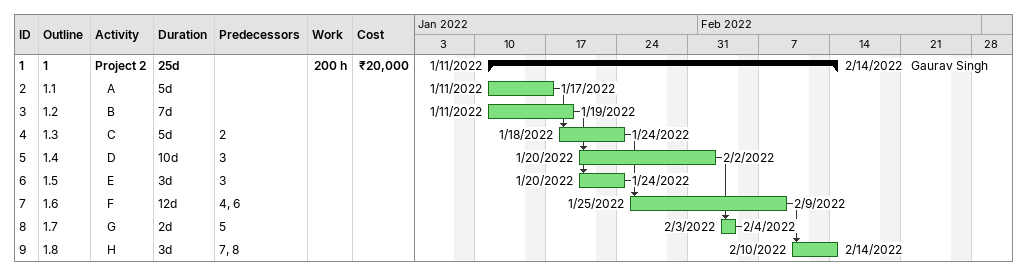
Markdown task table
| ID | WBS | Task | Duration | Start | Finish | Predecessors | Resources | Work (h) | Cost (₹) |
|---|---|---|---|---|---|---|---|---|---|
| 1 | 1 | **Project 2** | 25d | 2022-01-11 | 2022-02-14 |  | Gaurav Singh | 200 | 20000 |
| 2 | 1.1 | A | 5d | 2022-01-11 | 2022-01-17 |  |  |  |  |
| 3 | 1.2 | B | 7d | 2022-01-11 | 2022-01-19 |  |  |  |  |
| 4 | 1.3 | C | 5d | 2022-01-18 | 2022-01-24 | 2 |  |  |  |
| 5 | 1.4 | D | 10d | 2022-01-20 | 2022-02-02 | 3 |  |  |  |
| 6 | 1.5 | E | 3d | 2022-01-20 | 2022-01-24 | 3 |  |  |  |
| 7 | 1.6 | F | 12d | 2022-01-25 | 2022-02-09 | 4, 6 |  |  |  |
| 8 | 1.7 | G | 2d | 2022-02-03 | 2022-02-04 | 5 |  |  |  |
| 9 | 1.8 | H | 3d | 2022-02-10 | 2022-02-14 | 7, 8 |  |  |  |
